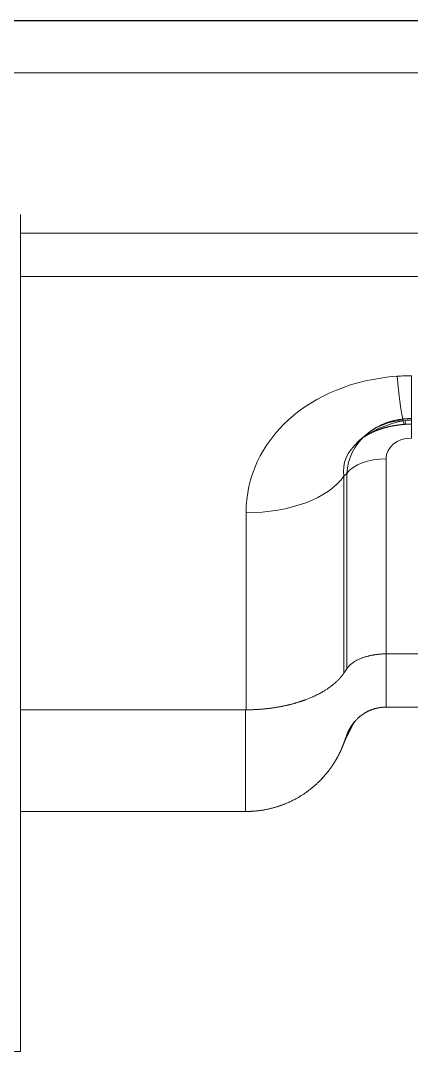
# Model space of a CAD drawing. Header units: millimetres. Extents: x 117382 to 126876, y -1151 to 1280.
# Drawn here: x 126542.15 to 126549.65, y 754.61 to 774.37 of the extents above; entities that cross this region are included whole.
import ezdxf

# ---------------------------------------------------------------- set-up
doc = ezdxf.new("R2010")
doc.units = ezdxf.units.MM
doc.linetypes.add('DASHED', pattern=[0])
doc.layers.add('DIE_P', color=2, linetype='Continuous')
doc.layers.add('TEXT', color=4, linetype='Continuous')

# ---------------------------------------------------------------- blocks, each defined once
blk = doc.blocks.new('*u7592')
at = {"layer": 'DIE_P', "color": 11, "linetype": 'Continuous', "lineweight": 13}
blk.add_line((25.443, 19.763), (-58.621, 19.763), dxfattribs=at)
at = {"layer": 'DIE_P', "color": 155, "linetype": 'DASHED', "lineweight": 13}
for p, q in [((-58.676, 19.761), (25.506, 19.761)), ((0, 15.688), (30.615, 15.688)), ((30.615, 14.856), (0, 14.856)), ((7.501, 12.026), (7.501, 12.954)), ((7.501, 12.102), (7.501, 11.76)), ((7.016, 7.621), (7.016, 11.362)), ((6.207, 11.031), (6.264, 11.08)), ((6.264, 11.08), (6.264, 7.339)), ((6.207, 7.255), (6.207, 11.031)), ((4.328, 10.326), (4.328, 6.55)), ((16.195, 7.621), (7.016, 7.621)), ((4.317, 6.55), (0, 6.55))]:
    blk.add_line(p, q, dxfattribs=at)
at = {"layer": 'DIE_P', "color": 155, "linetype": 'Continuous', "lineweight": 13}
blk.add_line((23.201, 18.763), (-56.385, 18.763), dxfattribs=at)
at = {"layer": 'DIE_P', "color": 31, "linetype": 'DASHED', "lineweight": 13}
for q in [(0, 16.048), (-4, 0)]:
    blk.add_line((0, 0), q, dxfattribs=at)
at = {"layer": 'DIE_P', "color": 2, "linetype": 'DASHED', "lineweight": 13}
for p, q in [((6.632, 11.822), (6.507, 11.716)), ((7.016, 6.6), (16.195, 6.6)), ((0, 4.6), (4.317, 4.6))]:
    blk.add_line(p, q, dxfattribs=at)
for centre, radius, start, end in [((7.016, 5.8), 0.8, 90, 95.6897), ((7.016, 5.8), 0.8, 136.7446, 142.384), ((7.016, 5.8), 0.8, 120.1547, 124.8633), ((4.328, 6.6), 2, 335.6917, 340), ((4.328, 6.6), 2, 317.0214, 318.1239), ((4.328, 6.6), 2, 287.5689, 288.4133)]:
    blk.add_arc(centre, radius, start, end, dxfattribs=at)
at = {"layer": 'DIE_P', "color": 155, "linetype": 'DASHED', "lineweight": 13}
for centre, major_axis, ratio, start_param, end_param in [((7.839, 10.071), (-3.461, 0.738), 0.805675, 5.058373, 6.453407), ((7.225, 14.016), (0.145, -1.995), 0.0459, 5.276211, 6.557256), ((7.839, 11.142), (1.641, 0.016), 0.606937, 1.84275, 3.237783), ((7.548, 10.895), (-1.159, 0.63), 0.884767, 5.284506, 6.679539), ((7.548, 11.323), (-0.524, 0.112), 0.805675, 4.971248, 6.453407), ((7.016, 10.933), (-0.8, 0), 0.535827, 4.712389, 5.934119), ((4.328, 11.398), (2, 0), 0.535827, 4.712389, 5.934119)]:
    blk.add_ellipse(centre, major_axis=major_axis, ratio=ratio, start_param=start_param, end_param=end_param, dxfattribs=at)
for points, knots in [([(7.501, 12.954), (7.455, 12.954), (7.409, 12.954), (7.317, 12.95), (7.271, 12.948), (7.225, 12.944)], [0, 0, 0, 0, 0.5, 0.5, 1, 1, 1, 1]), ([(6.264, 7.339), (6.266, 7.341), (6.268, 7.344), (6.273, 7.351), (6.277, 7.357), (6.282, 7.362), (6.286, 7.368), (6.291, 7.374), (6.296, 7.38), (6.302, 7.386), (6.307, 7.392), (6.313, 7.397), (6.319, 7.403), (6.325, 7.409), (6.331, 7.415), (6.338, 7.42), (6.345, 7.426), (6.352, 7.431), (6.359, 7.437), (6.366, 7.442), (6.374, 7.448), (6.385, 7.456), (6.401, 7.467), (6.422, 7.48), (6.445, 7.493), (6.47, 7.506), (6.497, 7.519), (6.526, 7.532), (6.554, 7.543), (6.581, 7.552), (6.604, 7.56), (6.628, 7.567), (6.651, 7.574), (6.675, 7.58), (6.698, 7.585), (6.72, 7.59), (6.743, 7.594), (6.764, 7.598), (6.786, 7.602), (6.807, 7.605), (6.827, 7.608), (6.847, 7.611), (6.867, 7.613), (6.886, 7.615), (6.904, 7.616), (6.922, 7.618), (6.939, 7.619), (6.956, 7.62), (6.972, 7.62), (6.987, 7.621), (7.002, 7.621), (7.011, 7.621), (7.016, 7.621)], [0, 0, 0, 0, 0.012813, 0.024433, 0.036368, 0.048468, 0.060647, 0.072851, 0.085063, 0.097352, 0.109726, 0.122187, 0.134724, 0.147318, 0.159973, 0.172693, 0.185484, 0.198357, 0.211324, 0.224392, 0.237522, 0.250718, 0.282645, 0.315868, 0.350316, 0.385973, 0.422913, 0.461047, 0.50049, 0.529721, 0.558205, 0.586071, 0.613259, 0.639695, 0.66542, 0.690469, 0.714841, 0.738537, 0.761554, 0.783892, 0.80555, 0.82653, 0.846853, 0.86652, 0.885529, 0.903877, 0.921562, 0.938583, 0.954937, 0.970626, 0.985647, 1, 1, 1, 1]), ([(7.016, 7.621), (7.016, 7.608), (7.016, 7.582), (7.016, 7.543), (7.016, 7.503), (7.016, 7.463), (7.016, 7.422), (7.016, 7.382), (7.016, 7.341), (7.016, 7.3), (7.016, 7.259), (7.016, 7.218), (7.016, 7.177), (7.016, 7.137), (7.016, 7.097), (7.016, 7.057), (7.016, 7.018), (7.016, 6.98), (7.016, 6.943), (7.016, 6.907), (7.016, 6.878), (7.016, 6.856), (7.016, 6.841), (7.016, 6.826), (7.016, 6.812), (7.016, 6.798), (7.016, 6.785), (7.016, 6.773), (7.016, 6.761), (7.016, 6.749), (7.016, 6.738), (7.016, 6.728), (7.016, 6.718), (7.016, 6.708), (7.016, 6.699), (7.016, 6.691), (7.016, 6.683), (7.016, 6.675), (7.016, 6.668), (7.016, 6.661), (7.016, 6.655), (7.016, 6.649), (7.016, 6.644), (7.016, 6.638), (7.016, 6.634), (7.016, 6.629), (7.016, 6.625), (7.016, 6.621), (7.016, 6.618), (7.016, 6.615), (7.016, 6.612), (7.016, 6.61), (7.016, 6.608), (7.016, 6.606), (7.016, 6.604), (7.016, 6.603), (7.016, 6.602), (7.016, 6.601), (7.016, 6.6), (7.016, 6.6), (7.016, 6.6), (7.016, 6.6)], [0, 0, 0, 0, 0.020943, 0.042536, 0.064729, 0.087561, 0.110987, 0.134997, 0.159631, 0.184873, 0.210714, 0.237145, 0.264164, 0.29182, 0.320107, 0.349012, 0.378523, 0.408683, 0.439525, 0.471041, 0.503223, 0.518539, 0.533708, 0.548731, 0.563606, 0.578332, 0.592909, 0.607336, 0.621612, 0.635738, 0.649727, 0.66358, 0.677297, 0.690876, 0.704317, 0.717622, 0.73079, 0.743819, 0.756709, 0.769461, 0.782084, 0.794576, 0.806935, 0.81916, 0.831249, 0.843208, 0.855034, 0.866725, 0.878282, 0.889703, 0.900991, 0.912149, 0.923175, 0.934067, 0.944823, 0.955441, 0.96592, 0.976266, 0.986475, 0.996545, 1, 1, 1, 1]), ([(6.207, 7.254), (6.207, 7.255), (6.207, 7.255), (6.208, 7.256), (6.209, 7.258), (6.211, 7.261), (6.212, 7.262), (6.213, 7.263), (6.213, 7.264), (6.215, 7.266), (6.216, 7.268), (6.219, 7.272), (6.22, 7.273), (6.222, 7.277), (6.224, 7.279), (6.226, 7.283), (6.227, 7.284), (6.231, 7.289), (6.233, 7.293), (6.237, 7.298), (6.238, 7.3), (6.241, 7.304), (6.243, 7.308), (6.245, 7.311), (6.247, 7.313), (6.247, 7.314), (6.248, 7.315), (6.249, 7.316), (6.252, 7.32), (6.255, 7.324), (6.258, 7.329), (6.259, 7.33), (6.26, 7.333), (6.262, 7.335), (6.263, 7.338), (6.264, 7.339)], [0, 0, 0, 0, 0.015625, 0.015625, 0.03125, 0.0625, 0.09375, 0.09375, 0.125, 0.125, 0.1875, 0.1875, 0.25, 0.25, 0.3125, 0.3125, 0.375, 0.375, 0.5, 0.5, 0.5625, 0.5625, 0.625, 0.6875, 0.6875, 0.71875, 0.71875, 0.75, 0.75, 0.875, 0.875, 0.90625, 0.90625, 0.9375, 1, 1, 1, 1]), ([(4.329, 6.55), (4.336, 6.549), (4.352, 6.549), (4.377, 6.55), (4.402, 6.551), (4.427, 6.551), (4.451, 6.551), (4.476, 6.552), (4.5, 6.553), (4.525, 6.555), (4.549, 6.556), (4.574, 6.558), (4.598, 6.559), (4.622, 6.561), (4.646, 6.563), (4.67, 6.565), (4.694, 6.567), (4.718, 6.57), (4.742, 6.573), (4.765, 6.575), (4.789, 6.578), (4.812, 6.581), (4.836, 6.584), (4.859, 6.588), (4.882, 6.591), (4.905, 6.595), (4.928, 6.599), (4.95, 6.603), (4.973, 6.607), (4.995, 6.611), (5.018, 6.615), (5.04, 6.62), (5.062, 6.624), (5.084, 6.629), (5.106, 6.634), (5.128, 6.639), (5.149, 6.644), (5.171, 6.649), (5.192, 6.655), (5.213, 6.66), (5.234, 6.666), (5.255, 6.672), (5.276, 6.677), (5.296, 6.683), (5.317, 6.69), (5.337, 6.696), (5.357, 6.702), (5.377, 6.709), (5.397, 6.715), (5.416, 6.722), (5.436, 6.729), (5.455, 6.736), (5.506, 6.755), (5.581, 6.785), (5.673, 6.828), (5.752, 6.868), (5.816, 6.905), (5.869, 6.938), (5.902, 6.96), (5.92, 6.973), (5.925, 6.977), (5.931, 6.98), (5.936, 6.984), (5.942, 6.988), (5.947, 6.992), (5.952, 6.996), (5.958, 7), (5.963, 7.004), (5.968, 7.008), (5.973, 7.012), (5.979, 7.016), (5.984, 7.02), (5.989, 7.024), (5.994, 7.028), (5.999, 7.032), (6.004, 7.036), (6.009, 7.04), (6.014, 7.045), (6.019, 7.049), (6.023, 7.053), (6.028, 7.057), (6.033, 7.061), (6.038, 7.065), (6.042, 7.069), (6.047, 7.074), (6.052, 7.078), (6.056, 7.082), (6.061, 7.086), (6.065, 7.09), (6.07, 7.094), (6.074, 7.099), (6.078, 7.103), (6.083, 7.107), (6.087, 7.111), (6.091, 7.116), (6.096, 7.12), (6.1, 7.124), (6.104, 7.128), (6.108, 7.133), (6.112, 7.137), (6.116, 7.141), (6.12, 7.146), (6.124, 7.15), (6.128, 7.154), (6.132, 7.158), (6.136, 7.163), (6.139, 7.167), (6.143, 7.171), (6.147, 7.176), (6.15, 7.18), (6.154, 7.184), (6.158, 7.189), (6.161, 7.193), (6.165, 7.197), (6.168, 7.202), (6.172, 7.206), (6.175, 7.21), (6.178, 7.215), (6.182, 7.219), (6.185, 7.224), (6.188, 7.228), (6.191, 7.232), (6.195, 7.237), (6.198, 7.241), (6.201, 7.246), (6.204, 7.25), (6.206, 7.253), (6.207, 7.254)], [0, 0, 0, 0, 0.008558, 0.019886, 0.030163, 0.039921, 0.049967, 0.0601, 0.070246, 0.080352, 0.09042, 0.100457, 0.110482, 0.120496, 0.130499, 0.140488, 0.150464, 0.160425, 0.170366, 0.180284, 0.190178, 0.200049, 0.209895, 0.219717, 0.229527, 0.239329, 0.249122, 0.258904, 0.268674, 0.278431, 0.288174, 0.297902, 0.307614, 0.317308, 0.326983, 0.33664, 0.34629, 0.355935, 0.365576, 0.375211, 0.38484, 0.394462, 0.404075, 0.41368, 0.423275, 0.432859, 0.442432, 0.451997, 0.46157, 0.471152, 0.480741, 0.490336, 0.499935, 0.555731, 0.605712, 0.650157, 0.689061, 0.722393, 0.750234, 0.753985, 0.757735, 0.761483, 0.765228, 0.768971, 0.772712, 0.77645, 0.780187, 0.783923, 0.787657, 0.791391, 0.795124, 0.798856, 0.802587, 0.806318, 0.810049, 0.813779, 0.817509, 0.82124, 0.82497, 0.8287, 0.832429, 0.836154, 0.839875, 0.843592, 0.847307, 0.851018, 0.854727, 0.858433, 0.862135, 0.865834, 0.869529, 0.873221, 0.87691, 0.880598, 0.884283, 0.887966, 0.891644, 0.895317, 0.898984, 0.902645, 0.906301, 0.909952, 0.913596, 0.917236, 0.920876, 0.924515, 0.928152, 0.931788, 0.935419, 0.939046, 0.942667, 0.946283, 0.949897, 0.953508, 0.957115, 0.960714, 0.964303, 0.967892, 0.971502, 0.975133, 0.978783, 0.982457, 0.986163, 0.9899, 0.99366, 0.997214, 1, 1, 1, 1]), ([(4.315, 4.6), (4.315, 4.6), (4.315, 4.6), (4.315, 4.601), (4.315, 4.603), (4.316, 4.605), (4.316, 4.607), (4.315, 4.611), (4.315, 4.614), (4.315, 4.619), (4.315, 4.624), (4.315, 4.63), (4.316, 4.636), (4.316, 4.643), (4.316, 4.65), (4.316, 4.658), (4.316, 4.667), (4.316, 4.676), (4.316, 4.686), (4.316, 4.697), (4.317, 4.708), (4.317, 4.72), (4.317, 4.749), (4.316, 4.803), (4.317, 4.892), (4.317, 4.997), (4.317, 5.117), (4.317, 5.251), (4.316, 5.399), (4.317, 5.561), (4.317, 5.698), (4.317, 5.803), (4.316, 5.873), (4.316, 5.949), (4.317, 6.033), (4.317, 6.105), (4.317, 6.16), (4.317, 6.197), (4.316, 6.232), (4.316, 6.266), (4.316, 6.299), (4.316, 6.33), (4.316, 6.359), (4.317, 6.387), (4.317, 6.413), (4.317, 6.437), (4.317, 6.46), (4.316, 6.481), (4.316, 6.501), (4.315, 6.519), (4.315, 6.535), (4.315, 6.545), (4.315, 6.55)], [0, 0, 0, 0, 0.011807, 0.023613, 0.035426, 0.047251, 0.059091, 0.070948, 0.082817, 0.094697, 0.106589, 0.118493, 0.130411, 0.142337, 0.154271, 0.166214, 0.178167, 0.190129, 0.202097, 0.21407, 0.22605, 0.238037, 0.250032, 0.312573, 0.375106, 0.437591, 0.500007, 0.562238, 0.624665, 0.687263, 0.749982, 0.77164, 0.794972, 0.819981, 0.846659, 0.874988, 0.886639, 0.897772, 0.90839, 0.918494, 0.928083, 0.937159, 0.945725, 0.953781, 0.961329, 0.968367, 0.974896, 0.980918, 0.986438, 0.991458, 0.995979, 1, 1, 1, 1])]:
    blk.add_open_spline(points, degree=3, knots=knots, dxfattribs=at)
at = {"layer": 'DIE_P', "color": 2, "linetype": 'DASHED', "lineweight": 13}
for points, knots in [([(7.501, 12.132), (7.497, 12.132), (7.488, 12.132), (7.474, 12.132), (7.458, 12.131), (7.442, 12.131), (7.426, 12.13), (7.41, 12.129), (7.395, 12.128), (7.379, 12.127), (7.363, 12.125), (7.348, 12.124), (7.332, 12.122), (7.316, 12.12), (7.301, 12.118), (7.285, 12.115), (7.27, 12.113), (7.254, 12.11), (7.239, 12.108), (7.223, 12.105), (7.208, 12.101), (7.193, 12.098), (7.178, 12.095), (7.163, 12.091), (7.147, 12.087), (7.132, 12.083), (7.117, 12.079), (7.103, 12.075), (7.088, 12.07), (7.073, 12.066), (7.058, 12.061), (7.044, 12.056), (7.029, 12.051), (7.015, 12.045), (7, 12.04), (6.986, 12.034), (6.972, 12.028), (6.957, 12.022), (6.943, 12.016), (6.929, 12.01), (6.915, 12.004), (6.902, 11.997), (6.888, 11.99), (6.874, 11.984), (6.861, 11.977), (6.847, 11.969), (6.834, 11.962), (6.821, 11.955), (6.808, 11.947), (6.795, 11.939), (6.782, 11.931), (6.769, 11.923), (6.756, 11.915), (6.744, 11.907), (6.731, 11.898), (6.719, 11.89), (6.707, 11.881), (6.695, 11.872), (6.683, 11.863), (6.671, 11.854), (6.659, 11.845), (6.648, 11.835), (6.639, 11.828), (6.633, 11.823), (6.632, 11.822)], [0, 0, 0, 0, 0.01236, 0.029096, 0.045825, 0.062543, 0.079251, 0.095948, 0.112634, 0.129309, 0.145973, 0.162625, 0.179266, 0.195895, 0.212512, 0.229117, 0.24571, 0.26229, 0.278858, 0.295413, 0.311955, 0.328484, 0.345, 0.361503, 0.377992, 0.394467, 0.410929, 0.427377, 0.44381, 0.46023, 0.476635, 0.493025, 0.509402, 0.525763, 0.54211, 0.558442, 0.574759, 0.59106, 0.607347, 0.623618, 0.639874, 0.656115, 0.672341, 0.68855, 0.704745, 0.720923, 0.737087, 0.753234, 0.769366, 0.785482, 0.801583, 0.817668, 0.833738, 0.849792, 0.86583, 0.881854, 0.897861, 0.913854, 0.929831, 0.945793, 0.96174, 0.977672, 0.993589, 1, 1, 1, 1]), ([(6.507, 11.716), (6.507, 11.716), (6.51, 11.718), (6.515, 11.722), (6.521, 11.728), (6.528, 11.733), (6.534, 11.738), (6.541, 11.743), (6.548, 11.749), (6.555, 11.754), (6.562, 11.759), (6.569, 11.764), (6.577, 11.769), (6.584, 11.774), (6.592, 11.78), (6.6, 11.785), (6.607, 11.79), (6.615, 11.795), (6.624, 11.8), (6.632, 11.805), (6.64, 11.81), (6.649, 11.815), (6.658, 11.82), (6.666, 11.825), (6.675, 11.83), (6.684, 11.835), (6.694, 11.84), (6.703, 11.845), (6.712, 11.85), (6.722, 11.855), (6.732, 11.86), (6.741, 11.864), (6.751, 11.869), (6.762, 11.874), (6.772, 11.878), (6.782, 11.883), (6.793, 11.888), (6.803, 11.892), (6.814, 11.897), (6.825, 11.901), (6.836, 11.905), (6.847, 11.91), (6.859, 11.914), (6.87, 11.918), (6.881, 11.922), (6.893, 11.926), (6.905, 11.93), (6.917, 11.934), (6.929, 11.938), (6.941, 11.942), (6.953, 11.946), (6.966, 11.95), (6.978, 11.953), (6.991, 11.957), (7.004, 11.96), (7.017, 11.964), (7.03, 11.967), (7.043, 11.97), (7.056, 11.974), (7.069, 11.977), (7.083, 11.98), (7.096, 11.983), (7.11, 11.986), (7.124, 11.988), (7.138, 11.991), (7.152, 11.994), (7.166, 11.996), (7.18, 11.999), (7.195, 12.001), (7.209, 12.003), (7.223, 12.005), (7.238, 12.007), (7.253, 12.009), (7.268, 12.011), (7.282, 12.013), (7.297, 12.015), (7.312, 12.016), (7.328, 12.018), (7.343, 12.019), (7.357, 12.02), (7.366, 12.021), (7.37, 12.021)], [0, 0, 0, 0, 0.003768, 0.016472, 0.02912, 0.041713, 0.054256, 0.066753, 0.079207, 0.091622, 0.104, 0.116346, 0.128662, 0.140951, 0.153217, 0.165461, 0.177687, 0.189898, 0.202096, 0.214283, 0.226462, 0.238636, 0.250807, 0.262977, 0.275148, 0.287321, 0.299499, 0.311685, 0.323879, 0.336083, 0.348301, 0.360532, 0.372781, 0.385046, 0.397332, 0.409639, 0.421968, 0.434322, 0.446702, 0.459109, 0.471544, 0.484009, 0.496506, 0.509034, 0.521597, 0.534194, 0.546827, 0.559497, 0.572205, 0.584952, 0.59774, 0.610567, 0.623437, 0.636349, 0.649305, 0.662304, 0.675349, 0.688439, 0.701575, 0.714758, 0.727988, 0.741266, 0.754592, 0.767968, 0.781393, 0.794867, 0.808392, 0.821967, 0.835592, 0.849269, 0.862997, 0.876777, 0.890609, 0.904492, 0.918427, 0.932415, 0.946455, 0.960547, 0.974691, 0.988888, 1, 1, 1, 1]), ([(7.37, 12.021), (7.37, 12.021), (7.375, 12.022), (7.385, 12.022), (7.399, 12.023), (7.413, 12.024), (7.427, 12.024), (7.441, 12.025), (7.455, 12.025), (7.469, 12.026), (7.483, 12.026), (7.493, 12.026), (7.5, 12.026), (7.501, 12.026)], [0, 0, 0, 0, 0.006576, 0.112776, 0.219064, 0.325479, 0.432067, 0.538435, 0.645224, 0.751891, 0.858499, 0.965109, 1, 1, 1, 1]), ([(6.585, 6.474), (6.586, 6.474), (6.588, 6.476), (6.593, 6.479), (6.599, 6.483), (6.606, 6.487), (6.613, 6.491), (6.621, 6.496), (6.629, 6.5), (6.638, 6.505), (6.647, 6.51), (6.657, 6.515), (6.668, 6.52), (6.68, 6.526), (6.694, 6.532), (6.708, 6.538), (6.722, 6.544), (6.737, 6.55), (6.751, 6.555), (6.765, 6.56), (6.78, 6.564), (6.795, 6.569), (6.81, 6.573), (6.827, 6.577), (6.843, 6.581), (6.86, 6.585), (6.877, 6.588), (6.894, 6.591), (6.91, 6.593), (6.927, 6.595), (6.944, 6.597), (6.962, 6.598), (6.98, 6.599), (6.998, 6.6), (7.01, 6.6), (7.016, 6.6)], [0, 0, 0, 0, 0.006955, 0.021109, 0.036873, 0.054257, 0.07308, 0.092936, 0.113422, 0.134878, 0.157296, 0.180665, 0.209707, 0.240079, 0.271818, 0.304925, 0.339402, 0.375248, 0.406991, 0.439736, 0.47348, 0.508225, 0.54397, 0.580051, 0.617099, 0.655142, 0.694195, 0.729919, 0.766454, 0.803801, 0.841964, 0.880948, 0.920757, 0.9614, 1, 1, 1, 1]), ([(7.016, 6.6), (7.008, 6.6), (6.992, 6.6), (6.966, 6.599), (6.939, 6.596), (6.91, 6.593), (6.88, 6.588), (6.848, 6.582), (6.815, 6.575), (6.781, 6.565), (6.745, 6.553), (6.718, 6.543), (6.703, 6.536), (6.699, 6.535)], [0, 0, 0, 0, 0.073581, 0.152296, 0.236138, 0.3251, 0.419167, 0.518318, 0.622574, 0.732053, 0.846766, 0.966716, 1, 1, 1, 1]), ([(6.174, 5.832), (6.175, 5.833), (6.175, 5.835), (6.177, 5.837), (6.178, 5.841), (6.179, 5.843), (6.18, 5.846), (6.181, 5.848), (6.182, 5.85), (6.182, 5.852), (6.183, 5.854), (6.184, 5.856), (6.185, 5.857), (6.186, 5.86), (6.187, 5.863), (6.188, 5.866), (6.189, 5.868), (6.19, 5.871), (6.191, 5.873), (6.191, 5.875), (6.192, 5.877), (6.193, 5.879), (6.194, 5.88), (6.194, 5.882), (6.195, 5.884), (6.196, 5.885), (6.196, 5.887), (6.197, 5.888), (6.198, 5.89), (6.198, 5.892), (6.199, 5.894), (6.2, 5.896), (6.2, 5.897), (6.201, 5.899), (6.201, 5.899), (6.201, 5.9), (6.201, 5.901), (6.202, 5.901), (6.202, 5.902), (6.202, 5.902), (6.202, 5.903), (6.203, 5.903), (6.203, 5.904), (6.203, 5.904), (6.203, 5.904), (6.203, 5.905), (6.203, 5.905), (6.203, 5.905), (6.203, 5.906), (6.204, 5.906), (6.204, 5.906), (6.204, 5.906), (6.204, 5.906), (6.204, 5.907), (6.204, 5.907), (6.204, 5.907), (6.204, 5.908), (6.204, 5.908), (6.205, 5.908), (6.205, 5.909), (6.205, 5.909), (6.205, 5.91), (6.205, 5.91), (6.206, 5.911), (6.206, 5.912), (6.207, 5.914), (6.207, 5.915), (6.208, 5.916), (6.208, 5.917), (6.208, 5.917), (6.209, 5.918), (6.209, 5.919), (6.209, 5.92), (6.21, 5.921), (6.21, 5.921), (6.21, 5.922), (6.21, 5.922), (6.211, 5.923), (6.211, 5.924), (6.211, 5.924), (6.211, 5.925), (6.212, 5.925), (6.212, 5.926), (6.212, 5.926), (6.212, 5.927), (6.212, 5.927), (6.213, 5.928), (6.213, 5.928), (6.213, 5.929), (6.213, 5.929), (6.213, 5.93), (6.214, 5.931), (6.214, 5.932), (6.215, 5.933), (6.215, 5.934), (6.216, 5.935), (6.216, 5.936), (6.217, 5.937), (6.217, 5.939), (6.218, 5.94), (6.218, 5.941), (6.218, 5.941), (6.219, 5.942), (6.219, 5.942), (6.219, 5.943), (6.22, 5.944), (6.22, 5.945), (6.221, 5.946), (6.221, 5.948), (6.222, 5.95), (6.223, 5.952), (6.224, 5.954), (6.225, 5.956), (6.226, 5.959), (6.227, 5.961), (6.228, 5.963), (6.229, 5.965), (6.23, 5.967), (6.231, 5.969), (6.232, 5.971), (6.233, 5.974), (6.235, 5.978), (6.236, 5.981), (6.238, 5.985), (6.24, 5.989), (6.242, 5.992), (6.243, 5.996), (6.245, 6), (6.246, 6.003), (6.247, 6.005), (6.248, 6.007), (6.249, 6.008), (6.249, 6.01), (6.25, 6.011), (6.251, 6.012), (6.252, 6.014), (6.253, 6.016), (6.254, 6.019), (6.255, 6.021), (6.256, 6.023), (6.257, 6.026), (6.258, 6.029), (6.26, 6.031), (6.261, 6.034), (6.262, 6.036), (6.263, 6.038), (6.263, 6.039), (6.264, 6.041), (6.265, 6.043), (6.266, 6.045), (6.267, 6.047), (6.268, 6.05), (6.27, 6.052), (6.271, 6.055), (6.272, 6.057), (6.272, 6.058), (6.273, 6.06), (6.274, 6.062), (6.275, 6.064), (6.276, 6.066), (6.277, 6.069), (6.279, 6.072), (6.28, 6.075), (6.281, 6.077), (6.283, 6.08), (6.284, 6.084), (6.286, 6.087), (6.288, 6.091), (6.289, 6.094), (6.291, 6.097), (6.293, 6.101), (6.294, 6.104), (6.296, 6.107), (6.297, 6.11), (6.299, 6.113), (6.3, 6.116), (6.302, 6.119), (6.303, 6.122), (6.305, 6.125), (6.306, 6.127), (6.307, 6.129), (6.307, 6.13), (6.308, 6.132), (6.309, 6.133), (6.31, 6.135), (6.311, 6.138), (6.312, 6.14), (6.314, 6.143), (6.315, 6.146), (6.316, 6.148), (6.317, 6.15), (6.318, 6.152), (6.319, 6.154), (6.32, 6.156), (6.321, 6.159), (6.323, 6.161), (6.324, 6.164), (6.325, 6.167), (6.326, 6.168), (6.327, 6.17), (6.328, 6.171), (6.328, 6.172), (6.329, 6.174), (6.33, 6.176), (6.331, 6.178), (6.333, 6.181), (6.334, 6.184), (6.336, 6.187), (6.337, 6.19), (6.339, 6.193), (6.34, 6.196), (6.342, 6.198), (6.343, 6.2), (6.344, 6.202), (6.344, 6.203), (6.345, 6.205), (6.346, 6.207), (6.348, 6.21), (6.35, 6.214), (6.352, 6.218), (6.355, 6.223), (6.358, 6.228), (6.36, 6.233), (6.362, 6.237), (6.364, 6.24), (6.366, 6.244), (6.367, 6.246), (6.369, 6.249), (6.37, 6.251), (6.372, 6.254), (6.374, 6.259), (6.377, 6.264), (6.379, 6.268), (6.381, 6.271), (6.383, 6.274), (6.385, 6.277), (6.386, 6.279), (6.387, 6.281), (6.388, 6.283), (6.39, 6.285), (6.391, 6.287), (6.391, 6.288), (6.392, 6.289), (6.393, 6.29), (6.393, 6.291), (6.394, 6.293), (6.395, 6.294), (6.396, 6.295), (6.396, 6.296), (6.397, 6.297), (6.398, 6.298), (6.398, 6.299), (6.399, 6.3), (6.4, 6.302), (6.4, 6.302), (6.401, 6.303), (6.401, 6.305), (6.402, 6.306), (6.404, 6.308), (6.405, 6.31), (6.406, 6.312), (6.407, 6.313), (6.408, 6.315), (6.409, 6.317), (6.411, 6.319), (6.412, 6.32), (6.413, 6.322), (6.414, 6.323), (6.415, 6.325), (6.416, 6.326), (6.417, 6.327), (6.417, 6.328), (6.418, 6.329), (6.419, 6.33), (6.419, 6.331), (6.42, 6.332), (6.42, 6.333), (6.421, 6.333), (6.421, 6.334), (6.421, 6.334), (6.421, 6.334), (6.422, 6.335), (6.422, 6.335), (6.422, 6.335), (6.422, 6.335), (6.422, 6.336), (6.423, 6.336), (6.423, 6.336), (6.423, 6.337), (6.423, 6.337), (6.423, 6.337), (6.424, 6.337), (6.424, 6.337), (6.424, 6.338), (6.424, 6.338), (6.424, 6.338), (6.425, 6.339), (6.425, 6.339), (6.425, 6.339), (6.425, 6.339), (6.425, 6.34), (6.426, 6.34), (6.426, 6.34), (6.426, 6.34), (6.426, 6.34), (6.426, 6.34), (6.426, 6.34), (6.426, 6.34), (6.426, 6.34), (6.426, 6.34), (6.426, 6.34), (6.426, 6.341), (6.426, 6.341), (6.426, 6.341), (6.426, 6.341), (6.426, 6.341), (6.426, 6.341), (6.426, 6.341), (6.427, 6.341), (6.427, 6.341), (6.427, 6.341), (6.427, 6.341), (6.427, 6.341), (6.427, 6.341), (6.427, 6.341), (6.427, 6.341), (6.427, 6.341), (6.427, 6.341), (6.427, 6.341), (6.427, 6.341), (6.427, 6.341), (6.427, 6.341), (6.427, 6.341), (6.427, 6.341), (6.427, 6.341), (6.427, 6.341), (6.427, 6.341), (6.427, 6.341), (6.427, 6.341), (6.427, 6.341), (6.427, 6.341), (6.426, 6.341), (6.426, 6.341), (6.426, 6.341), (6.426, 6.341), (6.426, 6.34), (6.426, 6.34), (6.426, 6.34), (6.426, 6.34), (6.425, 6.34), (6.425, 6.339), (6.425, 6.339), (6.425, 6.339), (6.425, 6.339), (6.424, 6.338), (6.424, 6.338), (6.424, 6.338), (6.423, 6.337), (6.423, 6.337), (6.423, 6.337), (6.423, 6.337), (6.423, 6.336), (6.422, 6.336), (6.422, 6.336), (6.421, 6.335), (6.421, 6.335), (6.42, 6.334), (6.42, 6.334), (6.42, 6.333), (6.419, 6.333), (6.419, 6.332), (6.418, 6.332), (6.418, 6.332), (6.418, 6.331), (6.418, 6.331), (6.417, 6.33), (6.417, 6.33), (6.417, 6.33), (6.416, 6.329), (6.416, 6.329), (6.415, 6.328), (6.415, 6.328), (6.414, 6.327), (6.414, 6.326), (6.413, 6.326), (6.412, 6.325), (6.412, 6.324), (6.411, 6.323), (6.411, 6.323)], [0, 0, 0, 0, 0.001265, 0.00453, 0.007541, 0.010289, 0.011766, 0.013642, 0.015912, 0.018167, 0.019998, 0.021963, 0.02396, 0.026008, 0.029694, 0.033329, 0.036746, 0.039384, 0.042089, 0.044689, 0.047349, 0.050327, 0.052875, 0.055588, 0.05833, 0.060657, 0.062573, 0.065565, 0.068664, 0.072125, 0.075956, 0.080004, 0.084215, 0.0886, 0.091244, 0.093683, 0.095867, 0.0978, 0.099485, 0.100967, 0.102682, 0.104569, 0.106761, 0.10907, 0.111219, 0.113208, 0.115044, 0.117393, 0.119651, 0.121818, 0.123905, 0.126235, 0.128958, 0.132077, 0.135578, 0.138501, 0.140925, 0.142881, 0.145004, 0.147538, 0.150405, 0.153242, 0.1559, 0.158385, 0.164065, 0.169542, 0.17513, 0.177898, 0.18073, 0.183626, 0.186549, 0.18946, 0.19236, 0.195123, 0.197489, 0.199534, 0.201247, 0.203203, 0.205487, 0.208043, 0.210344, 0.212259, 0.213808, 0.215506, 0.217585, 0.22004, 0.222486, 0.224531, 0.226322, 0.228074, 0.230155, 0.232574, 0.237553, 0.242002, 0.245623, 0.249101, 0.252562, 0.256761, 0.261793, 0.264101, 0.265995, 0.267471, 0.268553, 0.269754, 0.271265, 0.273446, 0.27604, 0.278678, 0.281242, 0.284992, 0.288793, 0.292748, 0.296855, 0.300996, 0.304782, 0.308, 0.310975, 0.314043, 0.317235, 0.320553, 0.326179, 0.332148, 0.338271, 0.34406, 0.349204, 0.354079, 0.358714, 0.36314, 0.365367, 0.367407, 0.369245, 0.370882, 0.372324, 0.37382, 0.375507, 0.377574, 0.380009, 0.382579, 0.385202, 0.387878, 0.390607, 0.393671, 0.396769, 0.399532, 0.401855, 0.403735, 0.404921, 0.406491, 0.408467, 0.410753, 0.412992, 0.415802, 0.418475, 0.420888, 0.422669, 0.424129, 0.425702, 0.427527, 0.429602, 0.431836, 0.434611, 0.437489, 0.44044, 0.44299, 0.444971, 0.44848, 0.452364, 0.455123, 0.4581, 0.461293, 0.46459, 0.467506, 0.470157, 0.472951, 0.475584, 0.478196, 0.48095, 0.483965, 0.486561, 0.488617, 0.489734, 0.490796, 0.491889, 0.493348, 0.495203, 0.497419, 0.499743, 0.502122, 0.504262, 0.506396, 0.508115, 0.50933, 0.511025, 0.513132, 0.515271, 0.517836, 0.520829, 0.522386, 0.523956, 0.525256, 0.526265, 0.526983, 0.528378, 0.530213, 0.532483, 0.534976, 0.537469, 0.540048, 0.54271, 0.545453, 0.548015, 0.55017, 0.551837, 0.553156, 0.554243, 0.555461, 0.556839, 0.559881, 0.563473, 0.567607, 0.57223, 0.577264, 0.582689, 0.585426, 0.588245, 0.591143, 0.593859, 0.596145, 0.598099, 0.600062, 0.605751, 0.611592, 0.615345, 0.619167, 0.622701, 0.625939, 0.628372, 0.630757, 0.63321, 0.636092, 0.638053, 0.639664, 0.640894, 0.642108, 0.643715, 0.645512, 0.647091, 0.648569, 0.650392, 0.652171, 0.653693, 0.655071, 0.656692, 0.658463, 0.659942, 0.661133, 0.662488, 0.666177, 0.668656, 0.672566, 0.675597, 0.678955, 0.682125, 0.686893, 0.690724, 0.694776, 0.698443, 0.70257, 0.707085, 0.710492, 0.714913, 0.718014, 0.722238, 0.725327, 0.727929, 0.732502, 0.735657, 0.738379, 0.739972, 0.741839, 0.743647, 0.745095, 0.746155, 0.747142, 0.748704, 0.75055, 0.752852, 0.754882, 0.756892, 0.758639, 0.759984, 0.761207, 0.762376, 0.763602, 0.766118, 0.769241, 0.772323, 0.775265, 0.778458, 0.781517, 0.784127, 0.785391, 0.786688, 0.788079, 0.789793, 0.791749, 0.793418, 0.794729, 0.795811, 0.796994, 0.798397, 0.800021, 0.801881, 0.803845, 0.805496, 0.80681, 0.807986, 0.809376, 0.81062, 0.812025, 0.813652, 0.815433, 0.816973, 0.818277, 0.819245, 0.820084, 0.820927, 0.821777, 0.822632, 0.823764, 0.825369, 0.827465, 0.829793, 0.83289, 0.835265, 0.836951, 0.8386, 0.840307, 0.842349, 0.8448, 0.847427, 0.850116, 0.85281, 0.855499, 0.859534, 0.863182, 0.866474, 0.872039, 0.877858, 0.884009, 0.887929, 0.892006, 0.896265, 0.900742, 0.905475, 0.910224, 0.914864, 0.919301, 0.922027, 0.9244, 0.92672, 0.929072, 0.931581, 0.935209, 0.939198, 0.943416, 0.947179, 0.951096, 0.955029, 0.958653, 0.961954, 0.964934, 0.967593, 0.970232, 0.97368, 0.977507, 0.98171, 0.984363, 0.987084, 0.989561, 0.991766, 0.993224, 0.994562, 0.995797, 0.996951, 0.998054, 0.999134, 1, 1, 1, 1]), ([(6.626, 6.498), (6.616, 6.493), (6.592, 6.479), (6.551, 6.452), (6.505, 6.416), (6.459, 6.375), (6.432, 6.347), (6.42, 6.334)], [0, 0, 0, 0, 0.133092, 0.306955, 0.559277, 0.797252, 1, 1, 1, 1]), ([(6.411, 6.323), (6.401, 6.311), (6.39, 6.298), (6.379, 6.284), (6.377, 6.282), (6.375, 6.279), (6.373, 6.276), (6.372, 6.274), (6.37, 6.271), (6.368, 6.269), (6.366, 6.266), (6.364, 6.263), (6.362, 6.26), (6.36, 6.258), (6.358, 6.255), (6.356, 6.252), (6.355, 6.25), (6.353, 6.247), (6.351, 6.244), (6.349, 6.242), (6.347, 6.239), (6.346, 6.236), (6.344, 6.234), (6.342, 6.231), (6.34, 6.228), (6.339, 6.226), (6.337, 6.223), (6.335, 6.22), (6.334, 6.217), (6.332, 6.215), (6.33, 6.212), (6.329, 6.209), (6.327, 6.206), (6.325, 6.204), (6.324, 6.201), (6.322, 6.198), (6.321, 6.196), (6.319, 6.193), (6.318, 6.19), (6.316, 6.187), (6.315, 6.185), (6.313, 6.182), (6.312, 6.179), (6.31, 6.176), (6.309, 6.174), (6.307, 6.171), (6.306, 6.168), (6.304, 6.165), (6.303, 6.162), (6.302, 6.16), (6.3, 6.157), (6.299, 6.154), (6.297, 6.151), (6.296, 6.149), (6.295, 6.146), (6.293, 6.143), (6.292, 6.14), (6.291, 6.138), (6.29, 6.135), (6.288, 6.132), (6.287, 6.129), (6.286, 6.126), (6.285, 6.124), (6.283, 6.121), (6.282, 6.118), (6.281, 6.115), (6.28, 6.112), (6.278, 6.11), (6.277, 6.107), (6.276, 6.104), (6.275, 6.101), (6.274, 6.098), (6.273, 6.096), (6.272, 6.093), (6.271, 6.09), (6.27, 6.088), (6.269, 6.085), (6.268, 6.082), (6.266, 6.079), (6.265, 6.076), (6.265, 6.074), (6.264, 6.073)], [0, 0, 0, 0, 0.159249, 0.1706, 0.181935, 0.193254, 0.204558, 0.215848, 0.227126, 0.238391, 0.249645, 0.260889, 0.272123, 0.283335, 0.294522, 0.305685, 0.316825, 0.327943, 0.339039, 0.350115, 0.361171, 0.372209, 0.383228, 0.394229, 0.405214, 0.416184, 0.427138, 0.438078, 0.449005, 0.459919, 0.470819, 0.481706, 0.49258, 0.503442, 0.514291, 0.525128, 0.535953, 0.546767, 0.557569, 0.568359, 0.579138, 0.589904, 0.60065, 0.611374, 0.622078, 0.632761, 0.643424, 0.654068, 0.664692, 0.675297, 0.685883, 0.696452, 0.707003, 0.717538, 0.728056, 0.738559, 0.749054, 0.759557, 0.770067, 0.780581, 0.791095, 0.801606, 0.812111, 0.822605, 0.833085, 0.843547, 0.853986, 0.864398, 0.874779, 0.885123, 0.895427, 0.905683, 0.915863, 0.925964, 0.935998, 0.945981, 0.955928, 0.965866, 0.975826, 0.986071, 1, 1, 1, 1]), ([(6.264, 6.073), (6.263, 6.071), (6.262, 6.067), (6.26, 6.062), (6.259, 6.058), (6.258, 6.056), (6.255, 6.047), (6.251, 6.038), (6.248, 6.03), (6.247, 6.027), (6.247, 6.025), (6.245, 6.021), (6.243, 6.014), (6.24, 6.008), (6.238, 6.001), (6.237, 5.998), (6.233, 5.988), (6.231, 5.981), (6.227, 5.971), (6.226, 5.968), (6.224, 5.962), (6.222, 5.958), (6.22, 5.951), (6.219, 5.948), (6.216, 5.941), (6.215, 5.938), (6.214, 5.934), (6.213, 5.933), (6.212, 5.93), (6.211, 5.927), (6.209, 5.923), (6.208, 5.919), (6.207, 5.917), (6.207, 5.916), (6.206, 5.914)], [0, 0, 0, 0, 0.0625, 0.09375, 0.09375, 0.125, 0.125, 0.25, 0.28125, 0.28125, 0.3125, 0.3125, 0.375, 0.4375, 0.4375, 0.5, 0.5, 0.625, 0.625, 0.6875, 0.6875, 0.75, 0.75, 0.8125, 0.8125, 0.875, 0.875, 0.90625, 0.90625, 0.9375, 0.96875, 0.984375, 0.984375, 1, 1, 1, 1]), ([(6.206, 5.914), (6.205, 5.912), (6.203, 5.906), (6.2, 5.897), (6.196, 5.887), (6.192, 5.877), (6.189, 5.868), (6.185, 5.858), (6.181, 5.849), (6.177, 5.839), (6.173, 5.829), (6.169, 5.82), (6.165, 5.81), (6.161, 5.801), (6.157, 5.792), (6.153, 5.782), (6.149, 5.773), (6.144, 5.764), (6.14, 5.754), (6.136, 5.745), (6.131, 5.736), (6.127, 5.726), (6.122, 5.717), (6.118, 5.708), (6.113, 5.699), (6.108, 5.689), (6.104, 5.68), (6.099, 5.671), (6.094, 5.662), (6.089, 5.653), (6.084, 5.644), (6.079, 5.635), (6.074, 5.625), (6.069, 5.616), (6.064, 5.607), (6.059, 5.598), (6.054, 5.589), (6.048, 5.581), (6.043, 5.572), (6.038, 5.563), (6.032, 5.554), (6.027, 5.545), (6.021, 5.536), (6.016, 5.527), (6.01, 5.519), (6.004, 5.51), (5.999, 5.501), (5.993, 5.492), (5.987, 5.484), (5.981, 5.475), (5.975, 5.467), (5.97, 5.458), (5.964, 5.449), (5.958, 5.441), (5.952, 5.433), (5.945, 5.424), (5.939, 5.416), (5.933, 5.407), (5.927, 5.399), (5.921, 5.391), (5.899, 5.362), (5.857, 5.309), (5.789, 5.234), (5.739, 5.182), (5.712, 5.157)], [0, 0, 0, 0, 0.009133, 0.020783, 0.032438, 0.043703, 0.054707, 0.065717, 0.076998, 0.088448, 0.099989, 0.111393, 0.122681, 0.133932, 0.145146, 0.156326, 0.167527, 0.17876, 0.190022, 0.201299, 0.212578, 0.223858, 0.23514, 0.246433, 0.257737, 0.269054, 0.280381, 0.291721, 0.303071, 0.314427, 0.325781, 0.337134, 0.348486, 0.359838, 0.371193, 0.382551, 0.393915, 0.40529, 0.416674, 0.42807, 0.439477, 0.450895, 0.462324, 0.473748, 0.485164, 0.496573, 0.507976, 0.519373, 0.530766, 0.542154, 0.553539, 0.564921, 0.576301, 0.58768, 0.599058, 0.610437, 0.62182, 0.633208, 0.644599, 0.655994, 0.66739, 0.763128, 0.877722, 1, 1, 1, 1]), ([(6.206, 5.914), (6.206, 5.914), (6.206, 5.912), (6.204, 5.909), (6.203, 5.904), (6.201, 5.9), (6.2, 5.896), (6.198, 5.892), (6.196, 5.887), (6.195, 5.883), (6.193, 5.879), (6.192, 5.877), (6.191, 5.875), (6.191, 5.873), (6.19, 5.871), (6.189, 5.869), (6.189, 5.869)], [0, 0, 0, 0, 0.025569, 0.118564, 0.213609, 0.303191, 0.394623, 0.490169, 0.590298, 0.686574, 0.765516, 0.827578, 0.863063, 0.908347, 0.96334, 1, 1, 1, 1]), ([(4.959, 4.702), (4.96, 4.703), (4.971, 4.706), (4.99, 4.713), (5.016, 4.722), (5.041, 4.732), (5.066, 4.741), (5.09, 4.751), (5.113, 4.761), (5.136, 4.771), (5.159, 4.781), (5.182, 4.791), (5.204, 4.802), (5.227, 4.814), (5.251, 4.826), (5.274, 4.838), (5.298, 4.851), (5.32, 4.864), (5.343, 4.877), (5.366, 4.89), (5.389, 4.905), (5.412, 4.919), (5.435, 4.934), (5.458, 4.95), (5.48, 4.965), (5.502, 4.981), (5.523, 4.997), (5.545, 5.013), (5.566, 5.029), (5.586, 5.045), (5.605, 5.061), (5.624, 5.077), (5.643, 5.093), (5.66, 5.109), (5.678, 5.124), (5.694, 5.139), (5.709, 5.154), (5.724, 5.168), (5.738, 5.182), (5.752, 5.196), (5.765, 5.209), (5.777, 5.222), (5.788, 5.234), (5.8, 5.246), (5.807, 5.254), (5.811, 5.258)], [0, 0, 0, 0, 0.005488, 0.03261, 0.059243, 0.085387, 0.111045, 0.136219, 0.160911, 0.185136, 0.209007, 0.233254, 0.258051, 0.282933, 0.308331, 0.334236, 0.360639, 0.385515, 0.410803, 0.436495, 0.462622, 0.489208, 0.516245, 0.543726, 0.569297, 0.595224, 0.621499, 0.647784, 0.673477, 0.698566, 0.723127, 0.747196, 0.770764, 0.793822, 0.816362, 0.838378, 0.858653, 0.87846, 0.897803, 0.916682, 0.935098, 0.951404, 0.967386, 0.983682, 1, 1, 1, 1]), ([(5.072, 4.744), (5.069, 4.742), (5.055, 4.737), (5.031, 4.728), (5, 4.716), (4.969, 4.706), (4.938, 4.695), (4.908, 4.686), (4.878, 4.677), (4.848, 4.669), (4.818, 4.661), (4.789, 4.654), (4.759, 4.647), (4.731, 4.641), (4.702, 4.635), (4.674, 4.63), (4.646, 4.625), (4.619, 4.621), (4.592, 4.618), (4.566, 4.614), (4.54, 4.611), (4.514, 4.609), (4.489, 4.606), (4.464, 4.605), (4.44, 4.603), (4.417, 4.602), (4.394, 4.601), (4.371, 4.6), (4.349, 4.6), (4.335, 4.6), (4.33, 4.6)], [0, 0, 0, 0, 0.01399, 0.058031, 0.101585, 0.144632, 0.187151, 0.229123, 0.270531, 0.311358, 0.351651, 0.391437, 0.430702, 0.469432, 0.50761, 0.545192, 0.582148, 0.618466, 0.654137, 0.689148, 0.723503, 0.757243, 0.790367, 0.82286, 0.854678, 0.885386, 0.914669, 0.945361, 0.976814, 1, 1, 1, 1])]:
    blk.add_open_spline(points, degree=3, knots=knots, dxfattribs=at)
at = {"layer": 'DIE_P', "color": 155, "linetype": 'DASHED', "lineweight": 13}
for points, degree in [([(7.389, 12.098), (7.427, 12.1), (7.464, 12.102), (7.501, 12.102)], 3), ([(4.327, 6.549), (4.317, 6.55)], 1)]:
    blk.add_open_spline(points, degree=degree, dxfattribs=at)
at = {"layer": 'DIE_P', "color": 2, "linetype": 'DASHED', "lineweight": 13}
blk.add_open_spline([(4.317, 4.6), (4.328, 4.6)], degree=1, dxfattribs=at)

msp = doc.modelspace()

# ---------------------------------------------------------------- block references
at = {"layer": 'TEXT'}
msp.add_blockref('*u7592', (126542.15, 754.607), dxfattribs=at)

doc.saveas('drawing.dxf')
